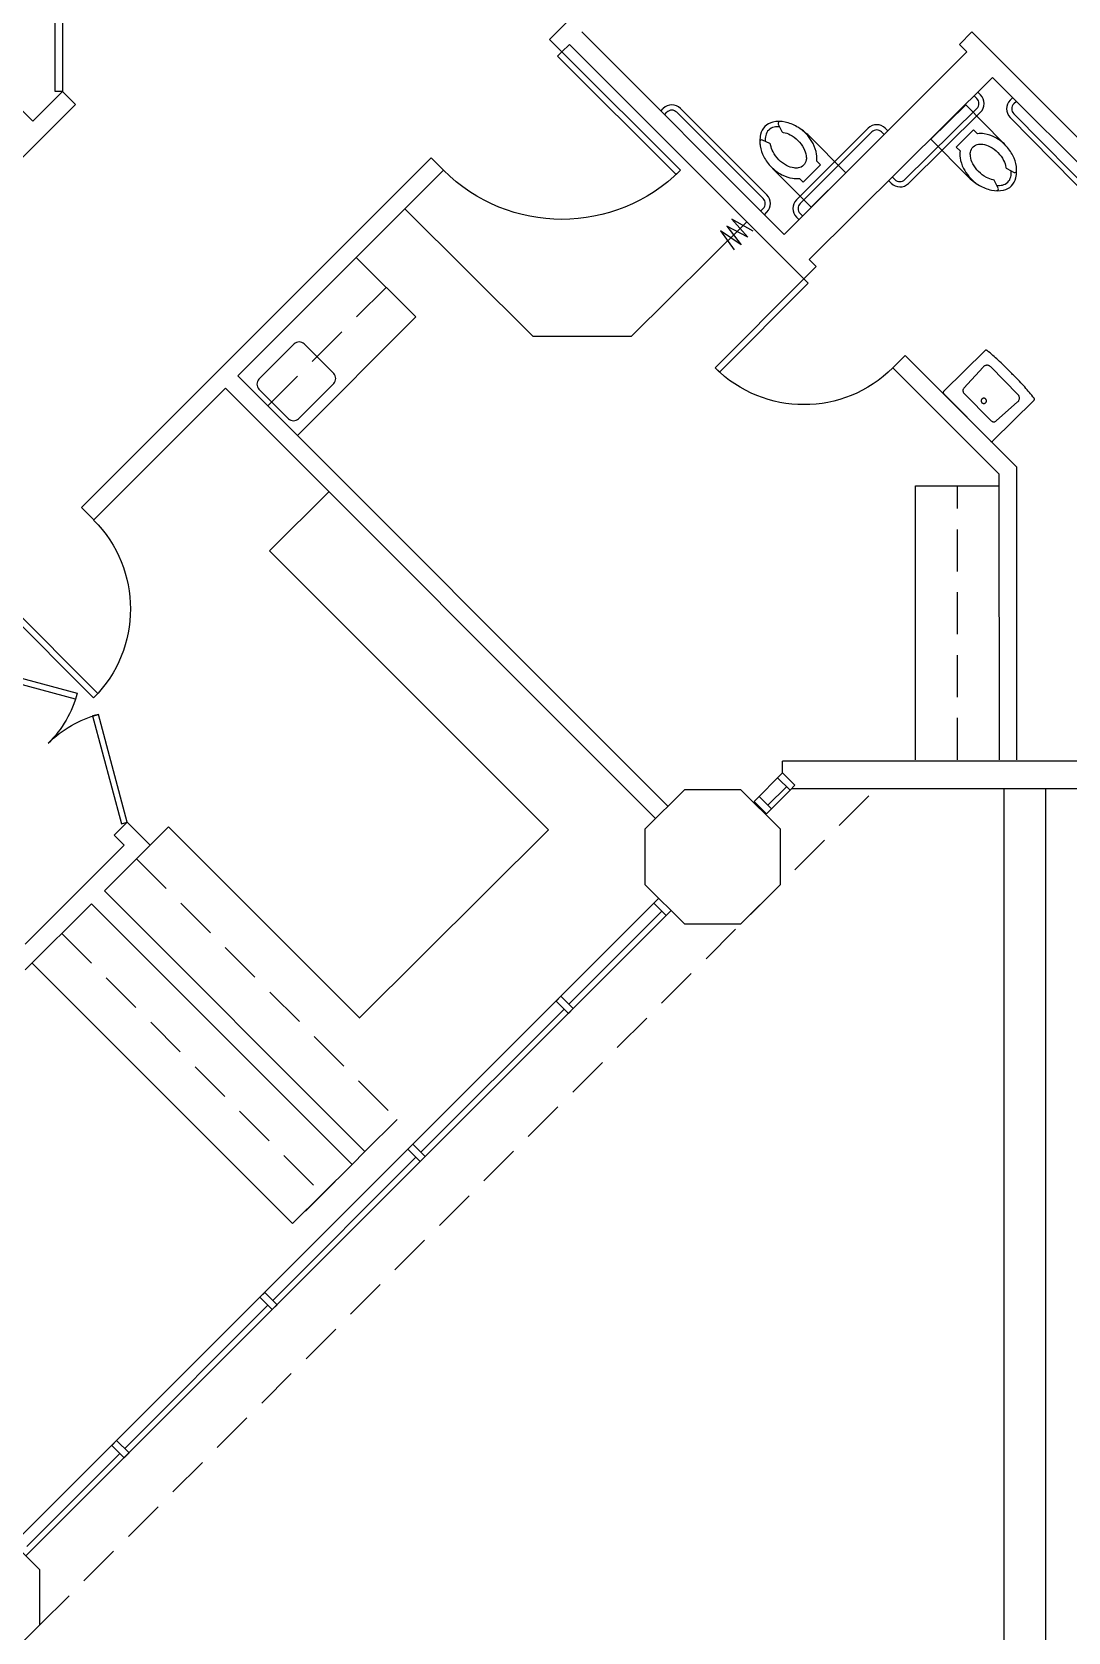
# Model space of a CAD drawing. Header units: inches. Extents: x -59 to 5682, y -269 to 4477.
# Drawn here: x 1920.1 to 2216.9, y 382 to 840.3 of the extents above; entities that cross this region are included whole.
import ezdxf

# ---------------------------------------------------------------- set-up
doc = ezdxf.new("R2010")
doc.units = ezdxf.units.IN
doc.header["$LTSCALE"] = 96
doc.header["$MEASUREMENT"] = 0
doc.linetypes.add('DASHED4', pattern=[0.1875, 0.125, -0.0625])
doc.linetypes.add('HIDDEN2', pattern=[0.1875, 0.125, -0.0625])
doc.layers.get('0').update_dxf_attribs({"linetype": 'CONTINUOUS'})
for name, color, linetype in [('A-DOOR', 2, 'CONTINUOUS'), ('A-FLOR-CASE', 3, 'CONTINUOUS'), ('A-FLOR-CASE-UPPR', 3, 'HIDDEN2'), ('A-FLOR-PFIX', 2, 'CONTINUOUS'), ('A-GLAZ', 2, 'CONTINUOUS'), ('A-GLAZ-SILL', 1, 'CONTINUOUS'), ('A-WALL-ABOVE', 8, 'DASHED4'), ('A-WALL-FULL', 6, 'CONTINUOUS'), ('L-PLNT', 8, 'CONTINUOUS'), ('X-CLNG-TRAK', 5, 'CONTINUOUS')]:
    doc.layers.add(name, color=color, linetype=linetype)

# ---------------------------------------------------------------- blocks, each defined once
blk = doc.blocks.new('*U24')
for p, q in [((0, 0), (0, 0)), ((36, 0), (36, 0))]:
    blk.add_line(p, q)
blk.add_lwpolyline([(0, 0), (0, 36), (1.75, 36), (1.75, 0)], close=True)
blk.add_arc((0, 0), 36, 0, 90)
blk = doc.blocks.new('*U96')
for p, q in [((0, 0), (0, 0)), ((-48, 0), (-48, 0))]:
    blk.add_line(p, q)
blk.add_lwpolyline([(0, 0), (0, 48), (-1.75, 48), (-1.75, 0)], close=True)
blk.add_arc((0, 0), 48, 90, 180)
blk = doc.blocks.new('*U98')
for p, q in [((0, 0), (0, 0)), ((32, 0), (32, 0))]:
    blk.add_line(p, q)
blk.add_lwpolyline([(0, 0), (27.71, -16), (28.59, -14.48), (0.88, 1.52)], close=True)
blk.add_arc((0, 0), 32, 330, 0)
blk = doc.blocks.new('*U99')
for p, q in [((0, 0), (0, 0)), ((-32, 0), (-32, 0))]:
    blk.add_line(p, q)
blk.add_lwpolyline([(0, 0), (-27.71, -16), (-28.59, -14.48), (-0.88, 1.52)], close=True)
blk.add_arc((0, 0), 32, 180, 210)
blk = doc.blocks.new('*U100')
for p, q in [((0, 0), (0, 0)), ((36, 0), (36, 0))]:
    blk.add_line(p, q)
blk.add_lwpolyline([(0, 0), (0, 36), (1.75, 36), (1.75, 0)], close=True)
blk.add_arc((0, 0), 36, 0, 90)
blk = doc.blocks.new('ador')
at = {"layer": 'A-DOOR'}
blk.add_lwpolyline([(7907.45, 2187.56), (7908.87, 2186.14), (7874.92, 2152.2), (7873.51, 2153.62)], close=True, dxfattribs=at)
blk.add_arc((7860.37, 2149.8), 60.6, 2.2706, 36.8485, dxfattribs=at)

msp = doc.modelspace()

# ---------------------------------------------------------------- linework, layer by layer
at = {"layer": 'A-FLOR-CASE'}
for p, q in [((2013.02, 775.7), (2030.07, 758.65)), ((1996.14, 724.69), (2030.07, 758.65)), ((2005.17, 708.59), (1988.2, 691.62)), ((2173.23, 631.78), (2173.23, 710.27)), ((2173.23, 710.27), (2197.23, 710.27)), ((1988.2, 691.62), (2068.09, 611.74)), ((1959.2, 612.56), (1940.86, 594.27)), ((1959.2, 612.56), (2013.9, 557.87)), ((2013.82, 557.79), (2068.09, 611.74)), ((1920.18, 573.58), (1994.79, 498.97)), ((2015.5, 519.62), (2024.71, 528.8)), ((1994.79, 498.97), (2011.82, 515.89))]:
    msp.add_line(p, q, dxfattribs=at)
at = {"layer": 'A-FLOR-CASE-UPPR'}
for p, q in [((1987.66, 733.18), (2021.58, 767.13)), ((2185.23, 631.78), (2185.23, 710.27)), ((1950.04, 603.47), (2024.71, 528.8)), ((1928.66, 582.07), (2003.3, 507.43))]:
    msp.add_line(p, q, dxfattribs=at)
at = {"layer": 'A-FLOR-PFIX'}
for p, q in [((2190.09, 821.89), (2190.79, 821.18)), ((2191.16, 822.94), (2191.86, 822.23)), ((2201.05, 821.47), (2200.33, 820.76)), ((2202.1, 820.4), (2201.39, 819.7)), ((2100.22, 817.64), (2100.93, 818.35)), ((2101.28, 816.58), (2101.99, 817.29)), ((2129.56, 792.54), (2104.81, 817.29)), ((2130.62, 793.6), (2105.87, 818.35)), ((2190.77, 818.35), (2170.13, 797.98)), ((2191.83, 817.28), (2171.19, 796.91)), ((2200.3, 815.81), (2224.89, 790.9)), ((2201.37, 816.87), (2225.96, 791.96)), ((2139.11, 792.18), (2159.62, 812.69)), ((2140.17, 791.12), (2160.68, 811.63)), ((2164.21, 810.92), (2163.5, 811.63)), ((2165.27, 811.98), (2164.56, 812.69)), ((2165.53, 797.65), (2166.24, 796.94)), ((2166.6, 798.71), (2167.3, 798)), ((2128.86, 789), (2129.56, 789.71)), ((2129.92, 787.94), (2130.62, 788.65)), ((2140.88, 787.59), (2140.17, 788.3)), ((2139.82, 786.53), (2139.11, 787.24)), ((2181.31, 737.35), (2193.08, 748.97)), ((2192.58, 744.31), (2187.05, 738.21)), ((2202.54, 736.48), (2194.76, 744.36)), ((2194.65, 723.12), (2181.3, 736.64)), ((2194.92, 728.89), (2187.08, 736.84)), ((2207.13, 734.74), (2195.36, 723.12)), ((2202.47, 734.3), (2196.3, 728.85))]:
    msp.add_line(p, q, dxfattribs=at)
for points in [[(2199.07, 807.71, 0.022673), (2198.05, 808.84), (2187.6, 819.43), (2177.63, 809.6), (2188.08, 799.01)], [(2134.35, 814.61, 0.562484), (2133.9, 813.88), (2134.95, 811.79, 0.238976), (2135.32, 811.52, -0.08035), (2137.3, 810.85, -0.074934), (2139.55, 809.19, -0.074934), (2141.21, 806.94, -0.085426), (2141.9, 804.83, -0.066386), (2141.92, 803.66, -0.330534), (2139.59, 801.33, -0.066386), (2138.42, 801.34, -0.085426), (2136.3, 802.03, -0.074934), (2134.05, 803.69, -0.074934), (2132.39, 805.94, -0.08035), (2131.72, 807.93, 0.238976), (2131.45, 808.29), (2129.38, 809.33, 0.549653), (2128.66, 808.9)], [(2130.09, 813.22, 0.143932), (2128.85, 810.93, 0.06085), (2128.66, 808.96)], [(2142.73, 810.48, 0.065232), (2139.26, 813.15, 0.077997), (2135.85, 814.47, 0.107177), (2132.38, 814.47, 0.143932), (2130.09, 813.22)], [(2131.15, 812.16, 0.143932), (2130.31, 810.62, 0.063273), (2130.17, 808.94)], [(2134.27, 813.15, 0.059203), (2132.7, 813, 0.143932), (2131.15, 812.16)], [(2131.93, 801.57, 0.074934), (2134.9, 799.38, 0.085426), (2137.98, 798.37, 0.066386), (2139.95, 798.35), (2141.05, 797.25), (2146, 802.2), (2144.9, 803.3, 0.066386), (2144.87, 805.26, 0.085426), (2143.86, 808.34, 0.111314), (2140.32, 812.48)], [(2198.94, 807.85, 0.074934), (2195.99, 810.06, 0.085426), (2192.91, 811.09, 0.066386), (2190.95, 811.13), (2189.86, 812.23), (2184.87, 807.31), (2185.97, 806.21, 0.066386), (2185.98, 804.24, 0.085426), (2186.97, 801.16, 0.111314), (2190.48, 797)], [(2131.8, 801.71, 0.022673), (2132.83, 800.58), (2143.35, 790.06), (2153.25, 799.96), (2142.73, 810.48)], [(2196.44, 794.83, 0.562484), (2196.9, 795.55), (2195.85, 797.65, 0.238976), (2195.49, 797.92, -0.08035), (2193.51, 798.61, -0.074934), (2191.27, 800.28, -0.074934), (2189.63, 802.54, -0.085426), (2188.95, 804.66, -0.066386), (2188.94, 805.83, -0.330534), (2191.29, 808.15, -0.066386), (2192.46, 808.12, -0.085426), (2194.57, 807.42, -0.074934), (2196.81, 805.74, -0.074934), (2198.45, 803.48, -0.08035), (2199.11, 801.49, 0.238976), (2199.38, 801.13), (2201.44, 800.07, 0.549653), (2202.17, 800.5)], [(2188.08, 799.01, 0.065232), (2191.53, 796.32, 0.077997), (2194.94, 794.98, 0.107177), (2198.41, 794.96, 0.143932), (2200.7, 796.19)], [(2199.65, 797.26, 0.143932), (2200.5, 798.79, 0.063273), (2200.66, 800.47)], [(2200.7, 796.19, 0.143932), (2201.97, 798.47, 0.06085), (2202.16, 800.44)], [(2196.53, 796.28, 0.059203), (2198.1, 796.42, 0.143932), (2199.65, 797.26)]]:
    msp.add_lwpolyline(points, format="xyb", dxfattribs=at)
msp.add_lwpolyline([(1985.13, 737.98), (1993.61, 729.5, 0.414214), (1996.44, 729.5), (2006.54, 739.6, 0.414214), (2006.54, 742.43), (1998.06, 750.91, 0.414214), (1995.23, 750.91), (1985.13, 740.81, 0.414214)], format="xyb", close=True, dxfattribs=at)
for centre, radius, start, end in [((2189.37, 819.77), 2, 314.6287, 44.6287), ((2189.37, 819.77), 3.5, 314.6287, 44.6287), ((2202.79, 818.27), 3.5, 134.6287, 224.6287), ((2103.4, 815.87), 3.5, 45, 135), ((2103.4, 815.87), 2, 45, 135), ((2202.79, 818.27), 2, 134.6287, 224.6287), ((2162.09, 810.22), 3.5, 45, 135), ((2162.09, 810.22), 2, 45, 135), ((2136.08, 808.7), 7.43, 178.4258, 188.3275), ((2138.19, 809.01), 9.56, 188.3275, 207.8584), ((2190.13, 799.15), 12.38, 27.4871, 44.6287), ((2140.69, 810.33), 12.38, 207.8584, 225), ((2192.63, 800.46), 9.56, 7.9562, 27.4871), ((2168.73, 799.4), 2, 224.6287, 314.6287), ((2194.75, 800.75), 7.43, 358.0545, 7.9562), ((2128.15, 791.12), 3.5, 315, 45), ((2168.73, 799.4), 3.5, 224.6287, 314.6287), ((2128.15, 791.12), 2, 315, 45), ((2141.58, 789.71), 3.5, 135, 225), ((2141.58, 789.71), 2, 135, 225), ((2193.49, 748.56), 0.578, 120.5396, 134.6287), ((2193.35, 748.79), 0.312, 101.3087, 120.5394), ((2193.45, 748.33), 0.783, 92.3612, 101.309), ((2193.45, 748.33), 0.783, 83.4137, 92.3615), ((2193.5, 748.8), 0.312, 64.1826, 83.4133), ((2193.39, 748.56), 0.578, 50.0939, 64.183), ((2109.78, 648.59), 130.9, 48.272, 50.0938), ((2193.9, 743.12), 1.77, 126.161, 137.8086), ((2193.36, 743.86), 0.86, 109.4106, 126.161), ((2194.2, 741.46), 3.41, 102.8662, 109.4106), ((2193.68, 743.73), 1.08, 91.2185, 102.8661), ((2193.68, 743.73), 1.08, 79.5711, 91.2187), ((2193.26, 741.44), 3.41, 73.0268, 79.5712), ((2194.01, 743.87), 0.86, 56.2762, 73.0266), ((2193.5, 743.12), 1.77, 44.6286, 56.2762), ((2172.26, 718.65), 37.02, 44.8463, 48.2721), ((1603.29, 152.72), 839.53, 44.62875, 44.84625), ((1603.29, 152.72), 839.53, 44.41117, 44.62867), ((2187.44, 737.68), 0.631, 152.2784, 171.8772), ((2187.91, 737.44), 1.15, 137.8087, 152.2786), ((2176.54, 714.31), 37.02, 40.9853, 44.4112), ((2105.68, 652.74), 130.9, 39.1637, 40.9854), ((2181.92, 736.99), 0.753, 169.7324, 179.6285), ((2181.92, 736.99), 0.753, 179.6289, 189.525), ((2181.49, 737.07), 0.321, 149.6283, 169.7323), ((2181.49, 736.92), 0.321, 189.5251, 209.6292), ((2181.71, 737.05), 0.574, 209.6286, 224.6285), ((2181.71, 736.94), 0.574, 134.629, 149.6288), ((2188.34, 737.55), 1.54, 171.8775, 181.2187), ((2188.34, 737.55), 1.54, 181.2187, 190.5599), ((2187.45, 737.39), 0.631, 190.5596, 210.1585), ((2187.9, 737.65), 1.15, 210.1588, 224.6288), ((2192.78, 734.62), 0.75, 164.6287, 174.6287), ((2192.78, 734.62), 0.75, 174.6287, 184.6287), ((2192.78, 734.62), 0.75, 184.6287, 194.6287), ((2192.78, 734.62), 0.75, 154.6285, 164.6285), ((2192.78, 734.62), 0.75, 194.6289, 204.6289), ((2192.78, 734.62), 0.75, 144.629, 154.629), ((2192.78, 734.62), 0.75, 204.6284, 214.6284), ((2192.78, 734.62), 0.75, 214.6288, 224.6288), ((2192.78, 734.62), 0.75, 134.6286, 144.6286), ((2192.78, 734.62), 0.75, 124.6288, 134.6288), ((2192.78, 734.62), 0.75, 224.6286, 234.6286), ((2192.78, 734.62), 0.75, 234.629, 244.629), ((2192.78, 734.62), 0.75, 114.6284, 124.6284), ((2192.78, 734.62), 0.75, 244.6285, 254.6285), ((2192.78, 734.62), 0.75, 104.6289, 114.6289), ((2192.78, 734.62), 0.75, 254.6287, 264.6287), ((2192.78, 734.62), 0.75, 94.6287, 104.6287), ((2192.78, 734.62), 0.75, 264.6287, 274.6287), ((2192.78, 734.62), 0.75, 84.6287, 94.6287), ((2192.78, 734.62), 0.75, 274.6287, 284.6287), ((2192.78, 734.62), 0.75, 74.6287, 84.6287), ((2192.78, 734.62), 0.75, 284.6289, 294.6289), ((2192.78, 734.62), 0.75, 64.6285, 74.6285), ((2192.78, 734.62), 0.75, 294.6284, 304.6284), ((2192.78, 734.62), 0.75, 54.629, 64.629), ((2192.78, 734.62), 0.75, 304.6288, 314.6288), ((2192.78, 734.62), 0.75, 44.6286, 54.6286), ((2192.78, 734.62), 0.75, 314.6286, 324.6286), ((2192.78, 734.62), 0.75, 34.6288, 44.6288), ((2192.78, 734.62), 0.75, 324.629, 334.629), ((2192.78, 734.62), 0.75, 24.6284, 34.6284), ((2192.78, 734.62), 0.75, 14.6289, 24.6289), ((2192.78, 734.62), 0.75, 334.6285, 344.6285), ((2192.78, 734.62), 0.75, 344.6287, 354.6287), ((2192.78, 734.62), 0.75, 4.6287, 14.6287), ((2192.78, 734.62), 0.75, 354.6287, 4.6287), ((2201.3, 735.63), 1.77, 311.4488, 323.0964), ((2201.28, 735.23), 1.77, 32.9812, 44.6288), ((2202.03, 735.08), 0.86, 323.0964, 339.8468), ((2202.05, 735.73), 0.86, 16.2308, 32.9812), ((2199.64, 735.96), 3.41, 339.8469, 346.3912), ((2199.6, 735.02), 3.41, 9.6863, 16.2306), ((2201.9, 735.41), 1.08, 346.3913, 358.0389), ((2201.9, 735.41), 1.08, 358.0387, 9.6863), ((2206.73, 735.15), 0.578, 314.6287, 328.7178), ((2206.72, 735.05), 0.578, 25.0744, 39.1635), ((2206.96, 735.01), 0.312, 328.7181, 347.9487), ((2206.96, 735.16), 0.312, 5.8442, 25.0748), ((2206.5, 735.11), 0.783, 347.9484, 356.8962), ((2206.5, 735.11), 0.783, 356.8959, 5.8437), ((2195.74, 729.7), 1.15, 224.6287, 239.0986), ((2195.48, 729.26), 0.631, 239.099, 258.6978), ((2195.77, 729.25), 0.631, 277.3802, 296.979), ((2195.53, 729.71), 1.15, 296.9788, 311.4487), ((2195.65, 730.15), 1.54, 258.6975, 268.0387), ((2195.65, 730.15), 1.54, 268.0388, 277.3799), ((2195.06, 723.52), 0.574, 224.629, 239.6288), ((2194.93, 723.31), 0.321, 239.6283, 259.7323), ((2195.01, 723.73), 0.753, 259.7324, 269.6285), ((2195.01, 723.73), 0.753, 269.6289, 279.525), ((2195.08, 723.3), 0.321, 279.5251, 299.6292), ((2194.96, 723.52), 0.574, 299.6286, 314.6285)]:
    msp.add_arc(centre, radius, start, end, dxfattribs=at)
at = {"layer": 'A-GLAZ'}
for p, q in [((2130.92, 618.79), (2136.24, 624.11)), ((2073.95, 561.82), (2100.56, 588.43)), ((2072.54, 560.41), (2031.52, 519.39)), ((2030.11, 517.98), (1989.1, 476.97)), ((1987.68, 475.55), (1946.67, 434.54)), ((1945.26, 433.13), (1918.65, 406.52))]:
    msp.add_line(p, q, dxfattribs=at)
at = {"layer": 'A-GLAZ-SILL'}
for p, q in [((2128.4, 621.31), (2133.72, 626.63)), ((2131.93, 617.77), (2137.26, 623.1)), ((1914.94, 407.41), (2099.67, 592.14)), ((1918.48, 403.87), (2103.21, 588.6))]:
    msp.add_line(p, q, dxfattribs=at)
at = {"layer": 'A-WALL-ABOVE'}
msp.add_line((1922.28, 383.9), (2161.99, 623.6), dxfattribs=at)
at = {"layer": 'A-WALL-FULL'}
for p, q in [((2191.5, 961.25), (2068.4, 838.15)), ((1920.39, 814.76), (1879.37, 855.77)), ((2077.59, 840.27), (2135.57, 782.29)), ((2189.31, 840.27), (2185.78, 836.73)), ((2189.31, 840.27), (2259.56, 770.02)), ((2068.4, 838.15), (2071.93, 834.61)), ((2074.06, 836.73), (2071.93, 834.61)), ((2074.06, 836.73), (2141.26, 769.53)), ((2187.9, 834.61), (2135.57, 782.29)), ((2185.78, 836.73), (2187.9, 834.61)), ((2142.79, 775.07), (2195.29, 827.22)), ((2195.29, 827.22), (2256.01, 766.5)), ((1928.87, 823.24), (1920.39, 814.76)), ((1932.58, 819.53), (1928.87, 823.24)), ((1932.58, 819.53), (1902.84, 789.79)), ((2034.46, 804.21), (1934.31, 704.06)), ((2034.46, 804.21), (2037.99, 800.67)), ((2037.99, 800.67), (1979.08, 741.76)), ((2021.58, 767.13), (2013.02, 775.7)), ((2142.77, 775.09), (2144.8, 773.06)), ((2141.26, 769.53), (2144.8, 773.06)), ((2166.71, 744.07), (2170.26, 747.6)), ((2170.26, 747.6), (2202.23, 715.63)), ((2166.71, 744.07), (2197.2, 713.58)), ((1975.54, 738.22), (1937.85, 700.53)), ((1975.54, 738.22), (2098.76, 615)), ((1979.08, 741.76), (2102.29, 618.54)), ((2202.23, 631.78), (2202.23, 715.63)), ((2197.23, 631.78), (2197.2, 713.58)), ((1934.31, 704.06), (1937.85, 700.53)), ((2262.75, 631.44), (2135.14, 631.44)), ((2135.14, 628.05), (2135.14, 631.44)), ((2137.76, 623.6), (2264.75, 623.6)), ((1947.41, 613.9), (1943.7, 610.19)), ((1943.7, 610.19), (1946.53, 607.36)), ((1947.41, 613.9), (1953.95, 607.36)), ((1946.53, 607.36), (1918.2, 579.03)), ((1953.95, 607.36), (1940.86, 594.27)), ((1940.86, 594.27), (2015.51, 519.64)), ((1937.15, 590.55), (1918.2, 571.6)), ((1937.15, 590.55), (2011.81, 515.89)), ((2011.82, 515.89), (2015.5, 519.62)), ((1998.43, 502.56), (2006.94, 511.02))]:
    msp.add_line(p, q, dxfattribs=at)
for points in [[(2138.67, 624.51), (2137.26, 623.1), (2133.72, 626.63), (2135.14, 628.05)], [(2107.1, 623.34), (2123.1, 623.34), (2134.41, 612.03), (2134.41, 596.03), (2123.1, 584.71), (2107.1, 584.71), (2095.78, 596.03), (2095.78, 612.03)], [(2131.93, 617.77), (2130.52, 616.36), (2126.98, 619.89), (2128.4, 621.31)], [(2075.19, 560.58), (2073.77, 559.17), (2070.24, 562.71), (2071.65, 564.12)], [(2032.76, 518.16), (2031.35, 516.74), (2027.81, 520.28), (2029.23, 521.69)], [(1990.33, 475.73), (1988.92, 474.32), (1985.39, 477.85), (1986.8, 479.27)], [(1947.91, 433.3), (1946.49, 431.89), (1942.96, 435.43), (1944.37, 436.84)], [(1894.96, 411.21), (1910.96, 411.21), (1922.28, 399.9), (1922.28, 383.9), (1910.96, 372.58), (1894.96, 372.58), (1883.65, 383.9), (1883.65, 399.9)]]:
    msp.add_lwpolyline(points, close=True, dxfattribs=at)
msp.add_lwpolyline([(2103.21, 588.6), (2101.79, 587.19), (2098.26, 590.72), (2099.67, 592.14)], dxfattribs=at)
at = {"layer": 'L-PLNT'}
for p, q in [((2198.57, 82.89), (2198.57, 623.6)), ((2210.57, 87.86), (2210.57, 623.6))]:
    msp.add_line(p, q, dxfattribs=at)
at = {"layer": 'X-CLNG-TRAK'}
for p, q in [((2063.72, 753.01), (2026.92, 789.6)), ((2124.94, 785.85), (2091.72, 753.01)), ((2125.2, 781.51), (2119.2, 784.7)), ((2119.2, 784.7), (2123.29, 779.31)), ((2126.67, 783.23), (2120.63, 786.65)), ((2120.63, 786.65), (2125.2, 781.51)), ((2123.29, 779.31), (2117.34, 783.36)), ((2117.34, 783.36), (2121.28, 777.84)), ((2091.72, 753.01), (2063.72, 753.01))]:
    msp.add_line(p, q, dxfattribs=at)

# ---------------------------------------------------------------- block references
at = {"layer": 'A-DOOR', "xscale": 1.043478260869434, "yscale": 1.043478260869434, "zscale": 1.043478260869434, "rotation": 44.99999999996469}
msp.add_blockref('ador', (-2293.68, -6575.33), dxfattribs=at)
at = {"layer": 'A-DOOR'}
for name, p, xscale, rotation in [('*U96', (2071.93, 834.61), -0.9999999999999998, 225.0000000000276), ('*U100', (2141.26, 769.53), -0.9999999999999998, 135.0000000000484), ('*U24', (1912.33, 675.01), -1, 225.0000000000279), ('*U98', (1902.16, 659.16), -0.9999999999999998, 135.0000000000481), ('*U99', (1947.41, 613.9), -0.9999999999999998, 135.0000000000484)]:
    msp.add_blockref(name, p, dxfattribs=dict(at, xscale=xscale, rotation=rotation))

doc.saveas('drawing.dxf')
